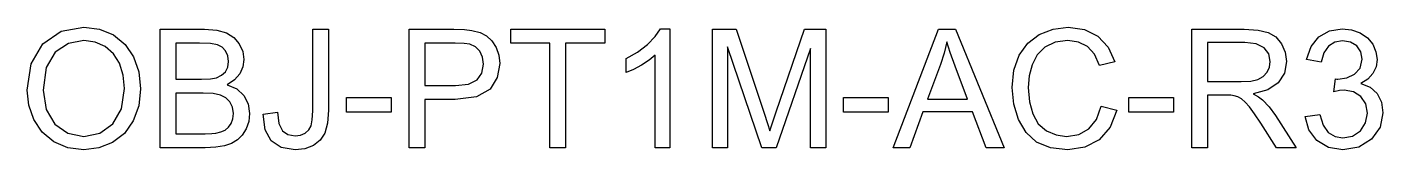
# Model space of a CAD drawing. Header units: millimetres. Extents: x 0.4 to 24.6, y 7.3 to 9.5.
import ezdxf

# ---------------------------------------------------------------- set-up
doc = ezdxf.new("R2010")
doc.units = ezdxf.units.MM

msp = doc.modelspace()

# ---------------------------------------------------------------- linework, layer by layer
at = {"layer": 'LASER_OUTLINE'}
for points in [[(0.354, 8.362), (0.425, 8.834), (0.638, 9.19), (0.964, 9.415), (1.372, 9.49), (1.652, 9.455), (1.902, 9.349), (2.11, 9.181), (2.262, 8.957), (2.355, 8.689), (2.386, 8.387), (2.354, 8.081), (2.256, 7.809), (2.098, 7.585), (1.886, 7.423), (1.638, 7.324), (1.37, 7.291), (1.086, 7.328), (0.834, 7.436), (0.626, 7.608), (0.476, 7.832), (0.385, 8.09), (0.354, 8.362)], [(19.6, 8.072), (19.881, 8.001), (19.757, 7.696), (19.563, 7.473), (19.307, 7.337), (19.001, 7.291), (18.689, 7.326), (18.442, 7.431), (18.253, 7.602), (18.115, 7.836), (18.031, 8.111), (18.003, 8.406), (18.034, 8.716), (18.129, 8.985), (18.283, 9.202), (18.49, 9.36), (18.736, 9.456), (19.005, 9.488), (19.299, 9.448), (19.541, 9.326), (19.726, 9.131), (19.845, 8.87), (19.568, 8.804), (19.477, 9.004), (19.353, 9.142), (19.194, 9.221), (19, 9.248), (18.775, 9.218), (18.59, 9.13), (18.45, 8.993), (18.359, 8.815), (18.309, 8.614), (18.292, 8.407), (18.312, 8.153), (18.371, 7.934), (18.472, 7.757), (18.617, 7.632), (18.79, 7.557), (18.978, 7.532), (19.196, 7.566), (19.378, 7.668), (19.515, 7.837), (19.6, 8.072)], [(0.644, 8.358), (0.696, 8.015), (0.851, 7.753), (1.084, 7.587), (1.369, 7.532), (1.658, 7.588), (1.891, 7.755), (2.045, 8.025), (2.097, 8.389), (2.075, 8.631), (2.009, 8.841), (1.901, 9.013), (1.752, 9.141), (1.573, 9.221), (1.373, 9.248), (1.096, 9.197), (0.859, 9.042), (0.698, 8.769), (0.644, 8.358)], [(2.737, 7.328), (2.737, 9.452), (3.534, 9.452), (3.754, 9.436), (3.925, 9.388), (4.056, 9.306), (4.155, 9.189), (4.217, 9.052), (4.238, 8.908), (4.22, 8.776), (4.164, 8.652), (4.072, 8.543), (3.941, 8.458), (4.112, 8.382), (4.237, 8.265), (4.315, 8.117), (4.341, 7.943), (4.325, 7.799), (4.278, 7.666), (4.208, 7.552), (4.122, 7.468), (4.018, 7.407), (3.889, 7.363), (3.734, 7.336), (3.547, 7.328), (2.737, 7.328)], [(4.585, 7.93), (4.838, 7.965), (4.866, 7.76), (4.93, 7.632), (5.026, 7.565), (5.155, 7.542), (5.253, 7.554), (5.337, 7.591), (5.402, 7.648), (5.443, 7.722), (5.464, 7.83), (5.472, 7.988), (5.472, 9.452), (5.753, 9.452), (5.753, 8.004), (5.737, 7.768), (5.688, 7.591), (5.605, 7.462), (5.484, 7.368), (5.332, 7.311), (5.156, 7.291), (4.909, 7.332), (4.727, 7.452), (4.618, 7.652), (4.585, 7.93)], [(7.201, 7.328), (7.201, 9.452), (8.002, 9.452), (8.188, 9.447), (8.325, 9.432), (8.469, 9.394), (8.587, 9.332), (8.683, 9.245), (8.758, 9.127), (8.806, 8.989), (8.822, 8.838), (8.779, 8.587), (8.65, 8.379), (8.408, 8.238), (8.026, 8.192), (7.482, 8.192), (7.482, 7.328), (7.201, 7.328)], [(9.721, 7.328), (9.721, 9.202), (9.021, 9.202), (9.021, 9.452), (10.705, 9.452), (10.705, 9.202), (10.002, 9.202), (10.002, 7.328), (9.721, 7.328)], [(11.87, 7.328), (11.609, 7.328), (11.609, 8.99), (11.5, 8.9), (11.362, 8.81), (11.217, 8.731), (11.087, 8.675), (11.087, 8.927), (11.292, 9.041), (11.47, 9.177), (11.61, 9.321), (11.702, 9.461), (11.87, 9.461), (11.87, 7.328)], [(12.635, 7.328), (12.635, 9.452), (13.058, 9.452), (13.561, 7.948), (13.621, 7.764), (13.662, 7.633), (13.709, 7.776), (13.775, 7.974), (14.284, 9.452), (14.662, 9.452), (14.662, 7.328), (14.391, 7.328), (14.391, 9.106), (13.774, 7.328), (13.52, 7.328), (12.906, 9.136), (12.906, 7.328), (12.635, 7.328)], [(15.871, 7.328), (16.686, 9.452), (16.989, 9.452), (17.859, 7.328), (17.539, 7.328), (17.291, 7.971), (16.403, 7.971), (16.169, 7.328), (15.871, 7.328)], [(21.22, 7.328), (21.22, 9.452), (22.161, 9.452), (22.411, 9.438), (22.593, 9.394), (22.726, 9.315), (22.83, 9.192), (22.896, 9.04), (22.918, 8.872), (22.882, 8.664), (22.772, 8.491), (22.585, 8.364), (22.32, 8.294), (22.418, 8.241), (22.489, 8.188), (22.609, 8.061), (22.723, 7.906), (23.092, 7.328), (22.738, 7.328), (22.457, 7.77), (22.345, 7.938), (22.254, 8.062), (22.179, 8.148), (22.112, 8.204), (22.048, 8.239), (21.983, 8.261), (21.92, 8.268), (21.827, 8.271), (21.501, 8.271), (21.501, 7.328), (21.22, 7.328)], [(23.254, 7.888), (23.515, 7.923), (23.576, 7.732), (23.668, 7.603), (23.788, 7.53), (23.931, 7.506), (24.101, 7.538), (24.242, 7.633), (24.337, 7.776), (24.369, 7.949), (24.339, 8.113), (24.251, 8.245), (24.118, 8.333), (23.953, 8.362), (23.87, 8.355), (23.769, 8.333), (23.798, 8.563), (23.821, 8.56), (23.84, 8.559), (23.998, 8.581), (24.14, 8.646), (24.24, 8.757), (24.273, 8.914), (24.249, 9.046), (24.176, 9.152), (24.065, 9.223), (23.925, 9.247), (23.786, 9.223), (23.672, 9.151), (23.588, 9.031), (23.542, 8.864), (23.28, 8.91), (23.359, 9.143), (23.497, 9.317), (23.688, 9.425), (23.919, 9.461), (24.086, 9.442), (24.239, 9.386), (24.369, 9.298), (24.463, 9.183), (24.522, 9.05), (24.541, 8.908), (24.523, 8.777), (24.467, 8.658), (24.376, 8.556), (24.249, 8.478), (24.416, 8.411), (24.541, 8.298), (24.62, 8.144), (24.646, 7.955), (24.595, 7.698), (24.443, 7.483), (24.213, 7.338), (23.93, 7.29), (23.674, 7.332), (23.465, 7.456), (23.32, 7.648), (23.254, 7.888)], [(3.018, 8.559), (3.478, 8.559), (3.638, 8.565), (3.746, 8.584), (3.84, 8.626), (3.907, 8.69), (3.948, 8.773), (3.961, 8.876), (3.949, 8.975), (3.911, 9.062), (3.849, 9.129), (3.766, 9.172), (3.638, 9.194), (3.443, 9.202), (3.018, 9.202), (3.018, 8.559)], [(7.482, 8.442), (8.031, 8.442), (8.264, 8.467), (8.418, 8.543), (8.504, 8.666), (8.532, 8.829), (8.516, 8.953), (8.465, 9.057), (8.387, 9.136), (8.288, 9.183), (8.186, 9.197), (8.025, 9.202), (7.482, 9.202), (7.482, 8.442)], [(16.484, 8.2), (17.204, 8.2), (16.982, 8.788), (16.894, 9.033), (16.832, 9.229), (16.783, 9.025), (16.717, 8.823), (16.484, 8.2)], [(21.501, 8.514), (22.105, 8.514), (22.277, 8.524), (22.406, 8.554), (22.502, 8.606), (22.572, 8.682), (22.614, 8.773), (22.628, 8.872), (22.601, 9.01), (22.519, 9.12), (22.378, 9.193), (22.173, 9.217), (21.501, 9.217), (21.501, 8.514)], [(3.018, 7.578), (3.547, 7.578), (3.663, 7.581), (3.738, 7.589), (3.828, 7.612), (3.901, 7.646), (3.96, 7.696), (4.008, 7.764), (4.039, 7.848), (4.05, 7.943), (4.035, 8.054), (3.989, 8.15), (3.917, 8.225), (3.82, 8.273), (3.689, 8.3), (3.509, 8.309), (3.018, 8.309), (3.018, 7.578)], [(6.077, 7.965), (6.077, 8.228), (6.879, 8.228), (6.879, 7.965), (6.077, 7.965)], [(14.981, 7.965), (14.981, 8.228), (15.782, 8.228), (15.782, 7.965), (14.981, 7.965)], [(20.092, 7.965), (20.092, 8.228), (20.894, 8.228), (20.894, 7.965), (20.092, 7.965)]]:
    msp.add_lwpolyline(points, close=True, dxfattribs=at)

doc.saveas('drawing.dxf')
